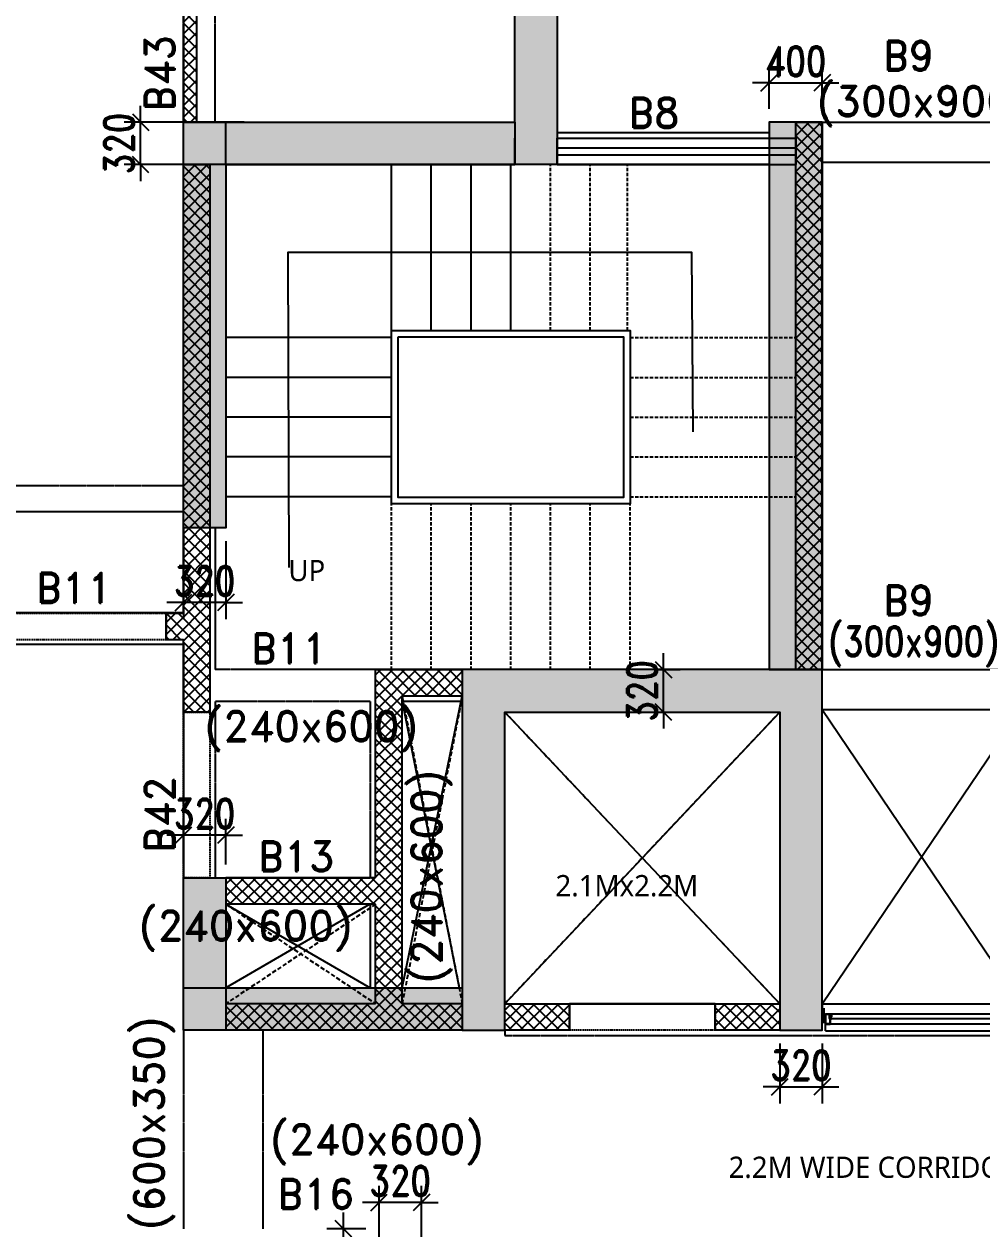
# Model space of a CAD drawing. Header units: millimetres. Extents: x 2061841 to 105821645, y -77612 to 48520811.
# Drawn here: x 105633324 to 105640551, y 48432268 to 48441357 of the extents above; entities that cross this region are included whole.
import ezdxf

# ---------------------------------------------------------------- set-up
doc = ezdxf.new("R2010")
doc.units = ezdxf.units.MM
doc.header["$LTSCALE"] = 10
doc.header["$MEASUREMENT"] = 0
for name, pattern in [('$0$HIDDEN', [0.375, 0.25, -0.125]), ('HIDDEN', [0.375, 0.25, -0.125]), ('HIDDEN2', [4.7625, 3.175, -1.5875])]:
    doc.linetypes.add(name, pattern=pattern)
for name, color, linetype in [('A-ANNO-LABL', 140, 'Continuous'), ('A-ANNO-SYMB', 211, 'Continuous'), ('A-ELEV-HIDN', 54, 'HIDDEN2'), ('A-FLOR-STRS', 211, 'Continuous'), ('A-GLAZ-FRAM', 74, 'Continuous'), ('A-WALL', 3, 'Continuous'), ('A-WALL-CILL', 140, 'Continuous'), ('A-WALL-FNSH', 8, 'Continuous'), ('A-WALL-PATT', 54, 'Continuous'), ('AS-COLS', 2, 'Continuous'), ('S-BEAM', 4, 'Continuous'), ('S-BEAMNO.', 4, 'Continuous'), ('S-CUTOUT', 6, 'Continuous'), ('S-OPENING', 6, 'Continuous')]:
    doc.layers.add(name, color=color, linetype=linetype)
doc.layers.add('S-STRCOL HATCH', color=33, linetype='Continuous', lineweight=9)
doc.styles.add('200', font='romand.shx', dxfattribs={"width": 0.8, "height": 225})
doc.styles.add('Lucida SU', font='l_10646.ttf')
doc.styles.add('RD', font='romand.shx', dxfattribs={"width": 0.9, "height": 225})
doc.dimstyles.new('GR1', dxfattribs={"dimtxt": 225, "dimasz": 125, "dimexe": 125, "dimexo": 100, "dimgap": 50, "dimtad": 1, "dimdec": 0, "dimzin": 3, "dimdsep": 46, "dimtxsty": '200', "dimblk1": 'OBLIQUE', "dimblk2": 'OBLIQUE', "dimsah": 1, "dimcen": 0.0625, "dimdle": 125, "dimclrd": 3, "dimclre": 3, "dimclrt": 2, "dimadec": 0, "dimazin": 0, "dimtfac": 1, "dimtdec": 0, "dimtix": 1, "dimtmove": 0, "dimatfit": 3, "dimfxl": 1, "dimtolj": 1, "dimtzin": 0, "dimarcsym": 0})
pattern_1 = [(135, (101804621.886, 48122568.903), (-44.9012806, -44.9012806), []), (225, (101804621.886, 48122568.903), (44.9012806, -44.9012806), [])]

# ---------------------------------------------------------------- blocks, each defined once
blk = doc.blocks.new('Win clip')
for points in [[(14, 1.1), (14, 9), (17.6, 9), (17.6, 7.8), (18.8, 7.8), (18.8, 9), (20, 9), (20, 10.2), (0, 10.2), (0, 0), (3.4, 0), (3.4, -1.2), (2, -1.2), (2, -2.4), (4.6, -2.4), (4.6, 0), (16.8, 0), (16.8, -1.2), (15.4, -1.2), (15.4, -2.4), (18, -2.4), (18, 1.1)], [(1.2, 9), (12.7, 9), (12.7, 1.1), (1.2, 1.1)]]:
    blk.add_lwpolyline(points, close=True)
at = {"layer": 'Defpoints'}
blk.add_line((28, 2.7), (22, 2.7), dxfattribs=at)
blk = doc.blocks.new('*U687')
for p, q in [((70.2, 100.1), (1440, 100.1)), ((60, 25.1), (1440, 25.1)), ((70.4, 65.4), (1440.2, 65.4))]:
    blk.add_line(p, q)
at = {"color": 251}
for p, q in [((0, 87.6), (25, 87.6)), ((25, 87.6), (0, 37.6)), ((0, 87.6), (25, 37.6)), ((25, 37.6), (0, 37.6)), ((1500, 87.6), (1475, 87.6)), ((1475, 87.6), (1500, 37.6)), ((1500, 87.6), (1475, 37.6)), ((1475, 37.6), (1500, 37.6))]:
    blk.add_line(p, q, dxfattribs=at)
for points in [[(62.5, 70.1), (62.5, 66.6), (55, 66.6), (55, 85.4), (58.8, 85.4), (58.8, 83.7), (60, 83.7), (60, 88.4), (58.8, 88.4), (58.8, 86.8), (55, 86.8), (55, 98.8), (58.8, 98.8), (58.8, 97.1), (60, 97.1), (60, 100.1), (25, 100.1), (25, 25.1), (60, 25.1), (60, 65.4), (70, 65.4), (70, 70.1)], [(1437.5, 70.1), (1437.5, 66.6), (1445, 66.6), (1445, 85.4), (1441.2, 85.4), (1441.2, 83.7), (1440, 83.7), (1440, 88.4), (1441.2, 88.4), (1441.2, 86.8), (1445, 86.8), (1445, 98.8), (1441.2, 98.8), (1441.2, 97.1), (1440, 97.1), (1440, 100.1), (1475, 100.1), (1475, 25.1), (1440, 25.1), (1440, 65.4), (1430, 65.4), (1430, 70.1)], [(69, 69.1), (67.8, 69.1), (67.8, 70.1), (70, 70.1), (67.8, 70.1), (67.8, 69.1), (69, 69.1), (69, 66.6), (63.5, 66.6), (63.5, 69.1)], [(1431, 69.1), (1432.2, 69.1), (1432.2, 70.1), (1430, 70.1), (1432.2, 70.1), (1432.2, 69.1), (1431, 69.1), (1431, 66.6), (1436.5, 66.6), (1436.5, 69.1)]]:
    blk.add_lwpolyline(points)
for points in [[(58.8, 26.3), (26.2, 26.3), (26.2, 98.9), (53.8, 98.9), (53.8, 65.4), (58.8, 65.4)], [(1441.2, 26.3), (1473.8, 26.3), (1473.8, 98.9), (1446.2, 98.9), (1446.2, 65.4), (1441.2, 65.4)], [(64.7, 80.1), (64.7, 79.1), (63.5, 79.1), (64.7, 79.1), (64.7, 80.1), (62.5, 80.1)], [(1435.3, 80.1), (1435.3, 79.1), (1436.5, 79.1), (1435.3, 79.1), (1435.3, 80.1), (1437.5, 80.1)]]:
    blk.add_lwpolyline(points, close=True)
at = {"layer": 'A-WALL-CILL'}
blk.add_line((1475, -25), (25, -25), dxfattribs=at)
blk.add_lwpolyline([(0, 145.2), (0, 175.2), (1500, 175.2), (1500, 145.2)], dxfattribs=at)
at = {"layer": 'A-WALL-FNSH'}
for p, q in [((14.8, 87.6), (14.8, 145.2)), ((1485.2, 87.6), (1485.2, 145.2)), ((25, -25), (25, 35.1)), ((1475, -25), (1475, 35.1))]:
    blk.add_line(p, q, dxfattribs=at)
at = {"rotation": 270}
blk.add_blockref('Win clip', (60, 100.1), dxfattribs=at)
at = {"xscale": -1, "rotation": 90}
blk.add_blockref('Win clip', (1440, 100.1), dxfattribs=at)
blk = doc.blocks.new('_Oblique')
at = {"color": 0, "linetype": 'ByBlock', "lineweight": -2}
blk.add_line((-0.5, -0.5), (0.5, 0.5), dxfattribs=at)
blk = doc.blocks.new('*D930')
at = {"layer": 'AS-COLS', "color": 3, "lineweight": -2, "transparency": 16777216}
for p, q in [((102872733.4, 48526757.3), (102872733.4, 48530406.9)), ((102872901.6, 48530281.9), (102872608.4, 48530281.9)), ((102872901.6, 48526882.3), (102872608.4, 48526882.3))]:
    blk.add_line(p, q, dxfattribs=at)
at = {"layer": 'Defpoints', "color": 0, "transparency": 16777216}
for p in [(102872733.4, 48530281.9), (102873001.6, 48530281.9), (102873001.6, 48526882.3)]:
    blk.add_point(p, dxfattribs=at)
at = {"layer": 'AS-COLS', "color": 3, "lineweight": -2, "transparency": 16777216, "xscale": 125, "yscale": 125, "zscale": 125}
for p, rotation in [((102872733.4, 48530281.9), 90), ((102872733.4, 48526882.3), 270)]:
    blk.add_blockref('_Oblique', p, dxfattribs=dict(at, rotation=rotation))
at = {"layer": 'AS-COLS', "color": 2, "transparency": 16777216, "insert": (102872570.9, 48528582.1), "char_height": 225, "attachment_point": 5, "rotation": 90, "style": '200'}
blk.add_mtext('\\A1;3400', dxfattribs=at)
blk = doc.blocks.new('*D931')
at = {"layer": 'AS-COLS', "color": 3, "lineweight": -2, "transparency": 16777216}
for p, q in [((102873001.6, 48530079.9), (102873001.6, 48530606.9)), ((102873321.6, 48530055.7), (102873321.6, 48530606.9)), ((102873001.6, 48530481.9), (102872876.6, 48530481.9)), ((102873321.6, 48530481.9), (102873001.6, 48530481.9)), ((102873321.6, 48530481.9), (102873446.6, 48530481.9))]:
    blk.add_line(p, q, dxfattribs=at)
at = {"layer": 'Defpoints', "color": 0, "transparency": 16777216}
for p in [(102873001.6, 48530481.9), (102873001.6, 48529979.9), (102873321.6, 48529955.7)]:
    blk.add_point(p, dxfattribs=at)
at = {"layer": 'AS-COLS', "color": 3, "lineweight": -2, "transparency": 16777216, "xscale": 125, "yscale": 125, "zscale": 125}
blk.add_blockref('_Oblique', (102873001.6, 48530481.9), dxfattribs=at)
at = {"layer": 'AS-COLS', "color": 3, "lineweight": -2, "transparency": 16777216, "xscale": 125, "yscale": 125, "zscale": 125, "rotation": 180}
blk.add_blockref('_Oblique', (102873321.6, 48530481.9), dxfattribs=at)
at = {"layer": 'AS-COLS', "color": 2, "transparency": 16777216, "insert": (102873161.6, 48530644.4), "char_height": 225, "attachment_point": 5, "style": '200'}
blk.add_mtext('\\A1;320', dxfattribs=at)
blk = doc.blocks.new('*D937')
at = {"layer": 'AS-COLS', "color": 3, "lineweight": -2, "transparency": 16777216}
for p, q in [((102876025.8, 48531681.9), (102876025.8, 48531228.8)), ((102876345.8, 48531681.9), (102876345.8, 48531228.8)), ((102876025.8, 48531353.8), (102875900.8, 48531353.8)), ((102876025.8, 48531353.8), (102876345.8, 48531353.8)), ((102876345.8, 48531353.8), (102876470.8, 48531353.8))]:
    blk.add_line(p, q, dxfattribs=at)
at = {"layer": 'Defpoints', "color": 0, "transparency": 16777216}
for p in [(102876025.8, 48531781.9), (102876345.8, 48531781.9), (102876345.8, 48531353.8)]:
    blk.add_point(p, dxfattribs=at)
at = {"layer": 'AS-COLS', "color": 3, "lineweight": -2, "transparency": 16777216, "xscale": 125, "yscale": 125, "zscale": 125}
blk.add_blockref('_Oblique', (102876025.8, 48531353.8), dxfattribs=at)
at = {"layer": 'AS-COLS', "color": 3, "lineweight": -2, "transparency": 16777216, "xscale": 125, "yscale": 125, "zscale": 125, "rotation": 180}
blk.add_blockref('_Oblique', (102876345.8, 48531353.8), dxfattribs=at)
at = {"layer": 'AS-COLS', "color": 2, "transparency": 16777216, "insert": (102876185.8, 48531516.3), "char_height": 225, "attachment_point": 5, "style": '200'}
blk.add_mtext('\\A1;320', dxfattribs=at)
blk = doc.blocks.new('*D938')
at = {"layer": 'AS-COLS', "color": 3, "lineweight": -2, "transparency": 16777216}
for p, q in [((102871525.8, 48533031.3), (102871525.8, 48533377.1)), ((102871845.8, 48533031.3), (102871845.8, 48533377.1)), ((102871525.8, 48533252.1), (102871400.8, 48533252.1)), ((102871845.8, 48533252.1), (102871525.8, 48533252.1)), ((102871845.8, 48533252.1), (102871970.8, 48533252.1))]:
    blk.add_line(p, q, dxfattribs=at)
at = {"layer": 'Defpoints', "color": 0, "transparency": 16777216}
for p in [(102871525.8, 48533252.1), (102871525.8, 48532931.3), (102871845.8, 48532931.3)]:
    blk.add_point(p, dxfattribs=at)
at = {"layer": 'AS-COLS', "color": 3, "lineweight": -2, "transparency": 16777216, "xscale": 125, "yscale": 125, "zscale": 125}
blk.add_blockref('_Oblique', (102871525.8, 48533252.1), dxfattribs=at)
at = {"layer": 'AS-COLS', "color": 3, "lineweight": -2, "transparency": 16777216, "xscale": 125, "yscale": 125, "zscale": 125, "rotation": 180}
blk.add_blockref('_Oblique', (102871845.8, 48533252.1), dxfattribs=at)
at = {"layer": 'AS-COLS', "color": 2, "transparency": 16777216, "insert": (102871685.8, 48533414.6), "char_height": 225, "attachment_point": 5, "style": '200'}
blk.add_mtext('\\A1;320', dxfattribs=at)
blk = doc.blocks.new('*D939')
at = {"layer": 'AS-COLS', "color": 3, "lineweight": -2, "transparency": 16777216}
for p, q in [((102875148.2, 48534501.3), (102875148.2, 48534626.3)), ((102875087.9, 48534501.3), (102875273.2, 48534501.3)), ((102875148.2, 48534181.3), (102875148.2, 48534501.3)), ((102875087.9, 48534181.3), (102875273.2, 48534181.3)), ((102875148.2, 48534181.3), (102875148.2, 48534056.3))]:
    blk.add_line(p, q, dxfattribs=at)
at = {"layer": 'Defpoints', "color": 0, "transparency": 16777216}
for p in [(102874987.9, 48534501.3), (102875148.2, 48534501.3), (102874987.9, 48534181.3)]:
    blk.add_point(p, dxfattribs=at)
at = {"layer": 'AS-COLS', "color": 3, "lineweight": -2, "transparency": 16777216, "xscale": 125, "yscale": 125, "zscale": 125}
for p, rotation in [((102875148.2, 48534501.3), 270), ((102875148.2, 48534181.3), 90)]:
    blk.add_blockref('_Oblique', p, dxfattribs=dict(at, rotation=rotation))
at = {"layer": 'AS-COLS', "color": 2, "transparency": 16777216, "insert": (102874985.7, 48534341.3), "char_height": 225, "attachment_point": 5, "rotation": 90, "style": '200'}
blk.add_mtext('\\A1;320', dxfattribs=at)
blk = doc.blocks.new('*D940')
at = {"layer": 'AS-COLS', "color": 3, "lineweight": -2, "transparency": 16777216}
for p, q in [((102871525.8, 48535471.3), (102871525.8, 48534883)), ((102871845.8, 48535471.3), (102871845.8, 48534883)), ((102871525.8, 48535008), (102871400.8, 48535008)), ((102871845.8, 48535008), (102871525.8, 48535008)), ((102871845.8, 48535008), (102871970.8, 48535008))]:
    blk.add_line(p, q, dxfattribs=at)
at = {"layer": 'Defpoints', "color": 0, "transparency": 16777216}
for p in [(102871525.8, 48535571.3), (102871845.8, 48535571.3), (102871525.8, 48535008)]:
    blk.add_point(p, dxfattribs=at)
at = {"layer": 'AS-COLS', "color": 3, "lineweight": -2, "transparency": 16777216, "xscale": 125, "yscale": 125, "zscale": 125}
blk.add_blockref('_Oblique', (102871525.8, 48535008), dxfattribs=at)
at = {"layer": 'AS-COLS', "color": 3, "lineweight": -2, "transparency": 16777216, "xscale": 125, "yscale": 125, "zscale": 125, "rotation": 180}
blk.add_blockref('_Oblique', (102871845.8, 48535008), dxfattribs=at)
at = {"layer": 'AS-COLS', "color": 2, "transparency": 16777216, "insert": (102871685.8, 48535170.5), "char_height": 225, "attachment_point": 5, "style": '200'}
blk.add_mtext('\\A1;320', dxfattribs=at)
blk = doc.blocks.new('*D960')
at = {"layer": 'AS-COLS', "color": 3, "lineweight": -2, "transparency": 16777216}
for p, q in [((102871202.6, 48538631.2), (102871202.6, 48538756.2)), ((102871982.9, 48538631.2), (102871077.6, 48538631.2)), ((102871202.6, 48538311.2), (102871202.6, 48538631.2)), ((102871982.9, 48538311.2), (102871077.6, 48538311.2)), ((102871202.6, 48538311.2), (102871202.6, 48538186.2))]:
    blk.add_line(p, q, dxfattribs=at)
at = {"layer": 'Defpoints', "color": 0, "transparency": 16777216}
for p in [(102871202.6, 48538631.2), (102872082.9, 48538631.2, 0), (102872082.9, 48538311.2)]:
    blk.add_point(p, dxfattribs=at)
at = {"layer": 'AS-COLS', "color": 3, "lineweight": -2, "transparency": 16777216, "xscale": 125, "yscale": 125, "zscale": 125}
for p, rotation in [((102871202.6, 48538631.2), 270), ((102871202.6, 48538311.2), 90)]:
    blk.add_blockref('_Oblique', p, dxfattribs=dict(at, rotation=rotation))
at = {"layer": 'AS-COLS', "color": 2, "transparency": 16777216, "insert": (102871040.1, 48538471.2), "char_height": 225, "attachment_point": 5, "rotation": 90, "style": '200'}
blk.add_mtext('\\A1;320', dxfattribs=at)
blk = doc.blocks.new('*D961')
at = {"layer": 'AS-COLS', "color": 3, "lineweight": -2, "transparency": 16777216}
for p, q in [((102875945.8, 48538731.2), (102875945.8, 48539053.7)), ((102876345.8, 48538731.2), (102876345.8, 48539053.7)), ((102875945.8, 48538928.7), (102875820.8, 48538928.7)), ((102875945.8, 48538928.7), (102876345.8, 48538928.7)), ((102876345.8, 48538928.7), (102876470.8, 48538928.7))]:
    blk.add_line(p, q, dxfattribs=at)
at = {"layer": 'Defpoints', "color": 0, "transparency": 16777216}
for p in [(102876345.8, 48538928.7), (102875945.8, 48538631.2), (102876345.8, 48538631.2)]:
    blk.add_point(p, dxfattribs=at)
at = {"layer": 'AS-COLS', "color": 3, "lineweight": -2, "transparency": 16777216, "xscale": 125, "yscale": 125, "zscale": 125}
blk.add_blockref('_Oblique', (102875945.8, 48538928.7), dxfattribs=at)
at = {"layer": 'AS-COLS', "color": 3, "lineweight": -2, "transparency": 16777216, "xscale": 125, "yscale": 125, "zscale": 125, "rotation": 180}
blk.add_blockref('_Oblique', (102876345.8, 48538928.7), dxfattribs=at)
at = {"layer": 'AS-COLS', "color": 2, "transparency": 16777216, "insert": (102876145.8, 48539091.2), "char_height": 225, "attachment_point": 5, "style": '200'}
blk.add_mtext('\\A1;400', dxfattribs=at)
blk = doc.blocks.new('TOWER-A TYPICAL FLOOR FRAMING PLAN N')
at = {"layer": 'A-WALL-PATT'}
h = blk.add_hatch(dxfattribs=at)
h.set_pattern_fill('ANSI37', color=8, scale=20, angle=90)
h.set_pattern_definition(pattern_1)
h.paths.add_polyline_path([(102871626, 48539591.3), (102871525.8, 48539591.3), (102871525.8, 48538631.2), (102871626, 48538631.2), (102871626, 48539591.3)])
h = blk.add_hatch(dxfattribs=at)
h.set_pattern_fill('ANSI37', color=8, scale=20, angle=90)
h.set_pattern_definition(pattern_1)
h.paths.add_polyline_path([(102876145.8, 48538631.2), (102876345.8, 48538631.2), (102876345.8, 48534501.3), (102876145.8, 48534501.3), (102876145.8, 48538631.2)])
h = blk.add_hatch(dxfattribs=at)
h.set_pattern_fill('ANSI37', color=8, scale=20, angle=90)
h.set_pattern_definition(pattern_1)
h.paths.add_polyline_path([(102871394.8, 48534927.6), (102871525.8, 48534927.6), (102871525.8, 48538311.2), (102871725.8, 48538311.2), (102871725.8, 48534181.3), (102871525.8, 48534181.3), (102871525.8, 48534727.6), (102871394.8, 48534727.6), (102871394.8, 48534927.6)])
h = blk.add_hatch(dxfattribs=at)
h.set_pattern_fill('ANSI37', color=8, scale=20, angle=90)
h.set_pattern_definition(pattern_1)
h.paths.add_polyline_path([(102873175.8, 48534301.3), (102873630, 48534301.3), (102873630, 48534501.3), (102872975.8, 48534501.3), (102872975.8, 48532931.3), (102871845.8, 48532931.3), (102871845.8, 48532731.3), (102872975.8, 48532731.3), (102872975.8, 48531981.3), (102871845.8, 48531981.3), (102871845.8, 48531781.3), (102873630, 48531781.3), (102873630, 48531981.3), (102873175.8, 48531981.3), (102873175.8, 48534301.3)])
h = blk.add_hatch(dxfattribs=at)
h.set_pattern_fill('ANSI37', color=8, scale=20, angle=90)
h.set_pattern_definition(pattern_1)
h.paths.add_polyline_path([(102873950, 48531981.3), (102874437.9, 48531981.3), (102874437.9, 48531781.3), (102873950, 48531781.3), (102873950, 48531981.3)])
h = blk.add_hatch(dxfattribs=at)
h.set_pattern_fill('ANSI37', color=8, scale=20, angle=90)
h.set_pattern_definition(pattern_1)
h.paths.add_polyline_path([(102876025.8, 48531781.9), (102875537.9, 48531781.9), (102875537.9, 48531981.3), (102876025.8, 48531981.3), (102876025.8, 48531781.9)])
at = {"layer": 'S-STRCOL HATCH'}
h = blk.add_hatch(color=256, dxfattribs=at)
h.dxf.hatch_style = 1
h.paths.add_polyline_path([(102871525.8, 48538631.2), (102871845.8, 48538631.2), (102874025.8, 48538631.2), (102874025.8, 48541331.8), (102874345.8, 48541331.8), (102874345.8, 48538311.2), (102871845.8, 48538311.2), (102871845.8, 48535571.3), (102871525.8, 48535571.3)])
h = blk.add_hatch(color=256, dxfattribs=at)
h.dxf.hatch_style = 1
h.paths.add_polyline_path([(102876345.8, 48538631.2), (102875945.8, 48538631.2), (102875945.8, 48534501.3), (102876345.8, 48534501.3), (102876345.8, 48538631.2)])
h = blk.add_hatch(color=256, dxfattribs=at)
h.dxf.hatch_style = 1
h.paths.add_polyline_path([(102874345.8, 48538311.2), (102874025.8, 48538311.2), (102874025.8, 48538311.2)])
h = blk.add_hatch(color=256, dxfattribs=at)
h.dxf.hatch_style = 1
h.paths.add_polyline_path([(102873630, 48534501.3), (102873630, 48531781.3), (102873950, 48531781.3), (102873950, 48534182), (102876025.8, 48534182), (102876025.8, 48531781.9), (102876345.9, 48531781.9), (102876345.8, 48534502), (102876345.8, 48534501.3), (102876025.8, 48534501.3)])
h = blk.add_hatch(color=256, dxfattribs=at)
h.dxf.hatch_style = 1
h.paths.add_polyline_path([(102871525.8, 48532932), (102871845.8, 48532932), (102871845.8, 48531782), (102871525.8, 48531782)])
h = blk.add_hatch(color=256, dxfattribs=at)
h.dxf.hatch_style = 1
h.paths.add_polyline_path([(102871525.1, 48531781.3), (102871525.1, 48532101.3), (102873630, 48532101.3), (102873630, 48531781.3)])
at = {"layer": 'A-ANNO-SYMB', "elevation": 0}
blk.add_lwpolyline([(102875371, 48536295.1), (102875362, 48537648.7), (102872313, 48537648.7), (102872321, 48535271.9)], dxfattribs=at)
at = {"layer": 'A-ELEV-HIDN'}
for p, q in [((102873175.8, 48534301.3), (102873630, 48531981.3)), ((102873630, 48534301.3), (102873175.8, 48531981.3)), ((102873950, 48534181.9, 0), (102876025.8, 48531981.3, 0)), ((102876025.8, 48534181.9, 0), (102873950, 48531981.3)), ((102871845.8, 48532731.3, 0), (102872975.8, 48531981.3)), ((102872975.8, 48532731.3, 0), (102871845.8, 48531981.3, 0))]:
    blk.add_line(p, q, dxfattribs=at)
at = {"layer": 'A-ELEV-HIDN', "ltscale": 0.3, "elevation": 0}
for points in [[(102870194.8, 48534927.6), (102871394.8, 48534927.6), (102871394.8, 48534727.6), (102870194.8, 48534727.6)], [(102871725.8, 48532931.3), (102871525.8, 48532931.3), (102871525.8, 48534181.3), (102871725.8, 48534181.3)]]:
    blk.add_lwpolyline(points, close=True, dxfattribs=at)
at = {"layer": 'A-ELEV-HIDN', "ltscale": 0.3}
blk.add_lwpolyline([(102874437.9, 48531981.3), (102875537.9, 48531981.3), (102875537.9, 48531781.9), (102874437.9, 48531781.9)], close=True, dxfattribs=at)
at = {"layer": 'A-FLOR-STRS'}
for p, q in [((102873095.8, 48537061.2), (102873095.8, 48538311.2)), ((102873395.8, 48537061.2), (102873395.8, 48538311.2)), ((102873695.8, 48537061.2), (102873695.8, 48538311.2)), ((102873995.8, 48537061.2), (102873995.8, 48538311.2)), ((102873095.8, 48537006.3), (102871845.8, 48537006.3, 0)), ((102873095.8, 48536706.3), (102871845.8, 48536706.3, 0)), ((102873095.8, 48536406.3), (102871845.8, 48536406.3, 0)), ((102873095.8, 48536106.3), (102871845.8, 48536106.3, 0)), ((102873095.8, 48535806.3), (102871845.8, 48535806.3, 0))]:
    blk.add_line(p, q, dxfattribs=at)
at = {"layer": 'A-FLOR-STRS', "linetype": 'HIDDEN', "ltscale": 10}
for p, q in [((102874295.8, 48537061.2), (102874295.8, 48538311.2)), ((102874595.8, 48537061.2), (102874595.8, 48538311.2)), ((102874875.8, 48537061.2), (102874875.8, 48538311.2)), ((102874895.8, 48537006.3), (102876145.8, 48537006.3)), ((102874895.8, 48536706.3), (102876145.8, 48536706.3)), ((102874895.8, 48536406.3), (102876145.8, 48536406.3)), ((102874895.8, 48536106.3), (102876145.8, 48536106.3)), ((102873095.8, 48534501.3), (102873095.8, 48535751.3)), ((102873395.8, 48534501.3), (102873395.8, 48535751.3)), ((102873695.8, 48534501.3), (102873695.8, 48535751.3)), ((102873995.8, 48534501.3), (102873995.8, 48535751.3)), ((102874295.8, 48534501.3), (102874295.8, 48535751.3)), ((102874595.8, 48534501.3), (102874595.8, 48535751.3)), ((102874895.8, 48535806.3), (102876145.8, 48535806.3)), ((102874895.8, 48534501.3), (102874895.8, 48535751.3))]:
    blk.add_line(p, q, dxfattribs=at)
at = {"layer": 'A-FLOR-STRS'}
for points in [[(102873095.8, 48537061.2), (102874895.8, 48537061.2), (102874895.8, 48535751.3), (102873095.8, 48535751.3)], [(102873145.8, 48537011.2), (102874845.8, 48537011.2), (102874845.8, 48535801.3), (102873145.8, 48535801.3)]]:
    blk.add_lwpolyline(points, close=True, dxfattribs=at)
at = {"layer": 'A-GLAZ-FRAM', "color": 252, "elevation": 0}
for points in [[(102876145.8, 48538436.2), (102874345.8, 48538436.2)], [(102874345.8, 48538386.2), (102876145.8, 48538386.3)]]:
    blk.add_lwpolyline(points, dxfattribs=at)
at = {"layer": 'A-WALL', "color": 8}
for p, q in [((102871845.8, 48538311.2), (102871845.8, 48538511.2)), ((102874025.8, 48538311.2, 0), (102874025.8, 48538511.2, 0)), ((102874345.8, 48538511.2, 0), (102876145.8, 48538511.2)), ((102874345.8, 48538311.2, 0), (102874345.8, 48538511.2, 0)), ((102876145.8, 48538511.2), (102876145.8, 48538311.2)), ((102871845.8, 48538311.2), (102874025.8, 48538311.2)), ((102874345.8, 48538311.2, 0), (102876145.8, 48538311.2)), ((102872975.8, 48534501.3), (102873630, 48534501.3)), ((102872975.8, 48532931.3), (102872975.8, 48534501.3)), ((102873630, 48534501.3), (102873630, 48534301.3)), ((102873630, 48534301.3), (102873175.8, 48534301.3)), ((102873175.8, 48531981.3), (102873175.8, 48534301.3)), ((102872975.8, 48532931.3, 0), (102871845.8, 48532931.3, 0)), ((102871845.8, 48532931.3, 0), (102871845.8, 48532731.3, 0)), ((102872975.8, 48532731.3, 0), (102871845.8, 48532731.3, 0)), ((102872975.8, 48531981.3), (102872975.8, 48532731.3)), ((102872975.8, 48531981.3), (102871845.8, 48531981.3)), ((102871845.8, 48531981.3), (102871845.8, 48531781.3)), ((102873630, 48531981.3), (102873175.8, 48531981.3)), ((102873630, 48531981.3), (102873630, 48531781.3)), ((102875537.9, 48531981.3, 0), (102874437.9, 48531981.3)), ((102873630, 48531781.3), (102871845.8, 48531781.3))]:
    blk.add_line(p, q, dxfattribs=at)
for points in [[(102871626, 48539591.3), (102871525.8, 48539591.3), (102871525.8, 48538631.2), (102871626, 48538631.2)], [(102871845.8, 48538631.2), (102874025.8, 48538631.2), (102874025.8, 48538311.2), (102871845.8, 48538311.2)], [(102876145.8, 48538631.2), (102876345.8, 48538631.2), (102876345.8, 48534501.3), (102876145.8, 48534501.3)], [(102871394.8, 48534927.6), (102871525.8, 48534927.6), (102871525.8, 48538311.2), (102871725.8, 48538311.2), (102871725.8, 48534181.3), (102871525.8, 48534181.3), (102871525.8, 48534727.6), (102871394.8, 48534727.6)], [(102873950, 48531981.3), (102874437.9, 48531981.3), (102874437.9, 48531781.3), (102873950, 48531781.3)]]:
    blk.add_lwpolyline(points, close=True, dxfattribs=at)
at = {"layer": 'A-WALL', "color": 8, "elevation": 0}
blk.add_lwpolyline([(102876025.8, 48531781.9), (102875537.9, 48531781.9), (102875537.9, 48531981.3), (102876025.8, 48531981.3)], close=True, dxfattribs=at)
at = {"layer": 'AS-COLS', "color": 1, "elevation": 0}
for points in [[(102874025.8, 48538631.2), (102874025.8, 48541331.8), (102874345.8, 48541331.8), (102874345.8, 48538311.2), (102871845.8, 48538311.2), (102871845.8, 48535571.3), (102871525.8, 48535571.3), (102871525.8, 48538631.2)], [(102871525.8, 48532931.3), (102871845.8, 48532931.3), (102871845.8, 48531781.3), (102871525.8, 48531781.3)], [(102871525.8, 48531781.3), (102871525.8, 48532101.3), (102873630, 48532101.3), (102873630, 48531781.3)]]:
    blk.add_lwpolyline(points, close=True, dxfattribs=at)
at = {"layer": 'AS-COLS', "color": 1}
for points in [[(102876345.8, 48538631.2), (102875945.8, 48538631.2), (102875945.8, 48534501.3), (102876345.8, 48534501.3)], [(102873630, 48534501.3), (102873630, 48531781.3), (102873950, 48531781.3), (102873950, 48534181.3), (102876025.8, 48534181.3), (102876025.8, 48531781.9), (102876345.8, 48531781.9), (102876345.8, 48534501.3), (102876345.8, 48534501.3), (102876025.8, 48534501.3), (102876025.8, 48534501.3)]]:
    blk.add_lwpolyline(points, close=True, dxfattribs=at)
at = {"layer": 'S-BEAM', "linetype": '$0$HIDDEN'}
for p, q in [((102871525.8, 48538631.2), (102871525.8, 48542521.3)), ((102871765.8, 48538631.2), (102871765.8, 48541091.8)), ((102867761.7, 48535891.3, 0), (102871525.8, 48535891.3, 0)), ((102871525.8, 48535691.2, 0), (102870075.8, 48535691.2, 0)), ((102871525.8, 48535571.3), (102871525.8, 48534931.2)), ((102871765.8, 48535571.3), (102871765.8, 48534501.3)), ((102871525.8, 48534931.2, 0), (102870075.7, 48534931.2, 0)), ((102871525.8, 48534691.2, 0), (102870071.2, 48534691.2, 0)), ((102871525.8, 48534691.2), (102871525.8, 48532931.3)), ((102873095.8, 48534501.3), (102871765.8, 48534501.3)), ((102871765.8, 48534261.3), (102871765.8, 48532931.3)), ((102872935.8, 48534261.3), (102871765.8, 48534261.3)), ((102872935.8, 48534261.3), (102872935.8, 48532931.3)), ((102871765.8, 48532931.3, 0), (102872935.8, 48532931.3, 0)), ((102871525.8, 48531781.2), (102871525.8, 48530281.3)), ((102872125.8, 48531781.2), (102872125.8, 48530281.3)), ((102873950, 48531781.3), (102873950, 48531741.3)), ((102873950, 48531741.3), (102877845.8, 48531741.3))]:
    blk.add_line(p, q, dxfattribs=at)
at = {"layer": 'S-BEAM'}
for p, q in [((102876345.8, 48538631.2), (102877880.4, 48538631.2)), ((102875945.8, 48538551.2), (102874345.8, 48538551.2)), ((102875945.8, 48538311.2), (102874345.8, 48538311.2)), ((102876345.8, 48538331.2), (102877880.4, 48538331.2)), ((102873630, 48534501.3), (102873095.8, 48534501.3)), ((102876345.8, 48534501.3), (102877880.4, 48534501.3)), ((102873630, 48534261.3), (102873175.8, 48534261.3)), ((102873175.8, 48532101.3), (102873175.8, 48534261.3)), ((102876345.8, 48534201.3), (102877880.4, 48534201.3)), ((102872935.8, 48532731.3, 0), (102871845.8, 48532731.3, 0)), ((102872935.8, 48532731.3), (102872935.8, 48532101.3)), ((102873950, 48531981.3), (102876025.8, 48531981.3)), ((102876345.8, 48531981.3), (102877845.8, 48531981.3))]:
    blk.add_line(p, q, dxfattribs=at)
at = {"layer": 'S-CUTOUT'}
for p, q in [((102873175.8, 48532101.3), (102873630, 48534301.3)), ((102873175.8, 48534261.3), (102873606.6, 48532101.3)), ((102873950, 48534181.9), (102876025.8, 48531981.3)), ((102873950, 48531981.3), (102876025.3, 48534181.3)), ((102876345.8, 48531981.3), (102877845.8, 48534201.3)), ((102876345.8, 48534201.3), (102877845.8, 48531977.8, 0)), ((102872931, 48532731.3), (102871845.8, 48532101.3)), ((102871845.8, 48532731.3), (102872935.8, 48532101.3))]:
    blk.add_line(p, q, dxfattribs=at)
at = {"layer": 'A-GLAZ-FRAM', "color": 252, "xscale": -1, "rotation": 0.003185008735391293}
blk.add_blockref('*U687', (102877845.8, 48531802.6, 0), dxfattribs=at)
at = {"layer": 'A-ANNO-LABL', "color": 252, "style": 'Lucida SU'}
for s, p in [('UP', (102872317.2, 48535169.2, 1659.2)), ('2.1Mx2.2M', (102874333.2, 48532791.8, 0)), ('2.2M WIDE CORRIDOR', (102875639.3, 48530667.2))]:
    blk.add_text(s, height=160, dxfattribs=at).set_placement(p)
at = {"layer": 'S-BEAMNO.', "color": 4, "style": 'RD'}
for s, rotation, p in [('B43', 90.00028, (102871459.1, 48538711.8)), ('B9', 0.00028, (102876805.1, 48539020.7)), ('B8', 0.00028, (102874883.8, 48538590.3)), ('B11', 0.00028, (102870413.2, 48535006.7, 0)), ('B9', 0.00028, (102876805.1, 48534911.2)), ('B11', 0.00028, (102872035.2, 48534549.6, 0)), ('B42', 90.00028, (102871459.1, 48533117.8)), ('B13', 0.00028, (102872088.2, 48532980.7, 0)), ('B16', 0.00028, (102872235.8, 48530433.5, 0))]:
    blk.add_text(s, height=225, rotation=rotation, dxfattribs=at).set_placement(p)
at = {"layer": 'S-BEAMNO.', "color": 2, "style": 'RD'}
for s, rotation, p in [('(300x900)', 0.00028, (102876310.8, 48538677.8)), ('(240x600)', 0.00028, (102871690.7, 48533962.7)), ('(240x600)', 90.00028, (102873471.9, 48532139.2, 0)), ('(240x600)', 0.00028, (102871195.6, 48532457.2, 0)), ('(600x350)', 90.00028, (102871378.6, 48530278.2)), ('(240x600)', 0.00028, (102872186, 48530846, 0))]:
    blk.add_text(s, height=225, rotation=rotation, dxfattribs=at).set_placement(p)
at = {"layer": 'S-BEAMNO.', "color": 2, "style": 'RD', "width": 0.8}
blk.add_text('(300x900)', height=225, rotation=0.00028, dxfattribs=at).set_placement((102876396.7, 48534602.7, 0))
at = {"layer": 'AS-COLS', "color": 6}
for base, p1, p2, picture, middle in [((102876345.8, 48538928.7), (102875945.8, 48538631.2), (102876345.8, 48538631.2), '*D961', (102876145.8, 48539091.2)), ((102871525.8, 48535008, 0), (102871845.8, 48535571.3, 0), (102871525.8, 48535571.3, 0), '*D940', (102871685.8, 48535170.5, 0)), ((102871525.8, 48533252.1), (102871845.8, 48532931.3), (102871525.8, 48532931.3), '*D938', (102871685.8, 48533414.6)), ((102876345.8, 48531353.8), (102876025.8, 48531781.9), (102876345.8, 48531781.9), '*D937', (102876185.8, 48531516.3)), ((102873001.6, 48530481.9), (102873321.6, 48529955.7), (102873001.6, 48529979.9), '*D931', (102873161.6, 48530644.4))]:
    dim = blk.add_linear_dim(base=base, p1=p1, p2=p2, dimstyle='GR1', dxfattribs=at)
    dim.commit()
    dim.dimension.update_dxf_attribs({"geometry": picture, "text_midpoint": middle})
for base, p1, p2, picture, middle in [((102871202.6, 48538631.2), (102872082.9, 48538311.2), (102872082.9, 48538631.2, 0), '*D960', (102871040.1, 48538471.2)), ((102875148.2, 48534501.3), (102874987.9, 48534181.3), (102874987.9, 48534501.3), '*D939', (102874985.7, 48534341.3)), ((102872733.4, 48530281.9, 0), (102873001.6, 48526882.3, 0), (102873001.6, 48530281.9, 0), '*D930', (102872570.9, 48528582.1, 0))]:
    dim = blk.add_linear_dim(base=base, p1=p1, p2=p2, angle=90, dimstyle='GR1', dxfattribs=at)
    dim.commit()
    dim.dimension.update_dxf_attribs({"geometry": picture, "text_midpoint": middle})

msp = doc.modelspace()

# ---------------------------------------------------------------- block references
at = {"layer": 'S-OPENING'}
msp.add_blockref('TOWER-A TYPICAL FLOOR FRAMING PLAN N', (2763000.3, -98014.7), dxfattribs=at)

doc.saveas('drawing.dxf')
